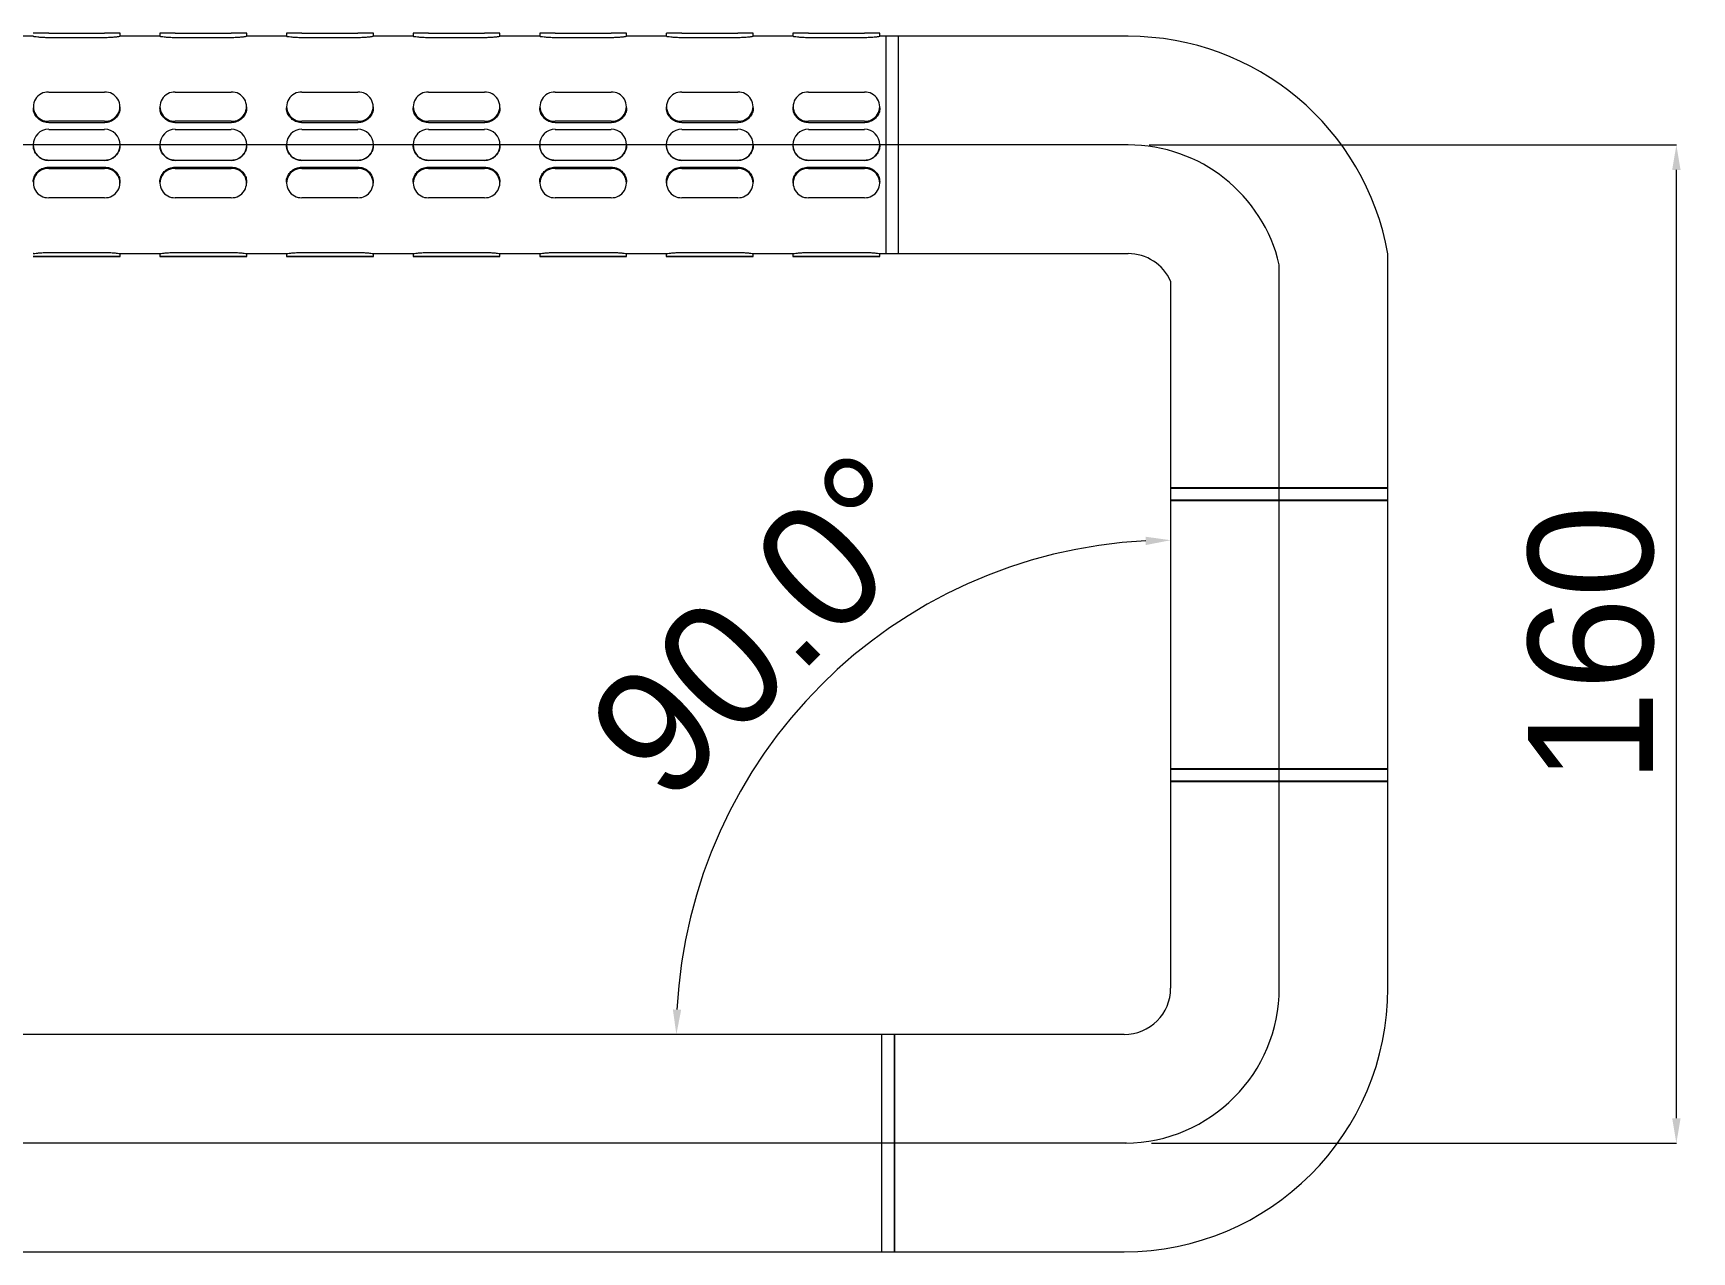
# Model space of a CAD drawing. Extents: x 0 to 2170, y 0 to 1590.
# Drawn here: x 572.6 to 838.5, y 684.1 to 879.4 of the extents above; entities that cross this region are included whole.
import ezdxf

# ---------------------------------------------------------------- set-up
doc = ezdxf.new("R2010")
doc.units = 0
doc.header["$LTSCALE"] = 10
doc.header["$MEASUREMENT"] = 0
doc.header["$PDMODE"] = 3
doc.header["$PDSIZE"] = -10
for name, pattern in [('CENTERX2', [20.32, 12.7, -2.54, 2.54, -2.54]), ('SLD-中心线', [34.29, 30.48, -1.27, 1.27, -1.27]), ('SLD-实线', [0])]:
    doc.linetypes.add(name, pattern=pattern)
doc.layers.get('0').update_dxf_attribs({"linetype": 'CONTINUOUS'})
doc.layers.get('DEFPOINTS').update_dxf_attribs({"linetype": 'CONTINUOUS'})
doc.layers.add('10', color=7, linetype='CONTINUOUS')
doc.layers.add('中心线层', color=1, linetype='CENTERX2', lineweight=25)
doc.styles.add('Daelim Dimension', font='')
doc.styles.get('Daelim Dimension').set_extended_font_data('나눔고딕')
doc.dimstyles.new('DEFAULT', dxfattribs={"dimscale": 2, "dimtxt": 2, "dimasz": 2, "dimexe": 0, "dimexo": 2, "dimgap": 1, "dimtad": 1, "dimdec": 0, "dimzin": 9, "dimdsep": 46, "dimtxsty": 'Daelim Dimension', "dimcen": 0.5, "dimclrd": 5, "dimclre": 5, "dimclrt": 256, "dimadec": 1, "dimazin": 0, "dimtfac": 1, "dimtdec": 0, "dimtix": 1, "dimtmove": 0, "dimatfit": 3, "dimfxl": 1, "dimtolj": 1, "dimtzin": 1, "dimlwd": 9, "dimlwe": 9, "dimarcsym": 0})

# ---------------------------------------------------------------- blocks, each defined once
blk = doc.blocks.new('*D6')
at = {"layer": '10', "color": 5, "lineweight": 9, "transparency": 16777216}
for p, q in [((751.47, 861.52), (835.99, 861.52)), ((835.99, 705.52), (835.99, 857.52)), ((751.84, 701.52), (835.99, 701.52))]:
    blk.add_line(p, q, dxfattribs=at)
at = {"layer": '10', "color": 5, "transparency": 16777216}
for points in [[(835.32, 857.52), (836.66, 857.52), (835.99, 861.52)], [(835.32, 705.52), (836.66, 705.52), (835.99, 701.52)]]:
    blk.add_solid(points, dxfattribs=at)
at = {"layer": 'DEFPOINTS', "color": 0, "transparency": 16777216}
for p in [(747.47, 861.52), (835.99, 861.52), (747.84, 701.52)]:
    blk.add_point(p, dxfattribs=at)
at = {"layer": '10', "color": 7, "transparency": 16777216, "insert": (812.22, 781.52), "char_height": 20, "attachment_point": 2, "rotation": 90, "style": 'Daelim Dimension'}
blk.add_mtext('\\A1;{160}', dxfattribs=at)
blk = doc.blocks.new('*D9')
at = {"layer": '10', "color": 5, "lineweight": 9, "transparency": 16777216}
blk.add_arc((754.93, 718.93), 79.23, 92.893, 177.107, dxfattribs=at)
at = {"layer": '10', "color": 5, "transparency": 16777216}
for points in [[(750.91, 798.72), (750.95, 797.39), (754.93, 798.16)], [(676.47, 722.91), (675.14, 722.95), (675.7, 718.93)]]:
    blk.add_solid(points, dxfattribs=at)
at = {"layer": 'DEFPOINTS', "color": 0, "transparency": 16777216}
for p in [(754.93, 839.7), (715.32, 787.54), (754.93, 726.39), (347.48, 718.93), (708.66, 718.93)]:
    blk.add_point(p, dxfattribs=at)
at = {"layer": '10', "color": 7, "transparency": 16777216, "insert": (689.43, 784.43), "char_height": 20, "attachment_point": 5, "rotation": 45, "style": 'Daelim Dimension'}
blk.add_mtext('\\A1;90.0°', dxfattribs=at)

msp = doc.modelspace()

# ---------------------------------------------------------------- linework, layer by layer
at = {"color": 7, "linetype": 'SLD-实线', "lineweight": 15}
for p, q in [((572.63, 878.93), (566.2, 878.93)), ((575.09, 879.43), (584.05, 879.43)), ((575.09, 878.75), (584.05, 878.75)), ((592.93, 878.93), (586.5, 878.93)), ((586.53, 878.93), (586.53, 879.43)), ((592.9, 879.43), (592.9, 878.93)), ((595.39, 879.43), (604.34, 879.43)), ((595.39, 878.75), (604.34, 878.75)), ((613.23, 878.93), (606.8, 878.93)), ((606.83, 878.93), (606.83, 879.43)), ((613.2, 879.43), (613.2, 878.93)), ((615.69, 879.43), (624.64, 879.43)), ((615.69, 878.75), (624.64, 878.75)), ((633.53, 878.93), (627.1, 878.93)), ((627.13, 878.93), (627.13, 879.43)), ((633.5, 879.43), (633.5, 878.93)), ((635.99, 879.43), (644.94, 879.43)), ((635.99, 878.75), (644.94, 878.75)), ((653.83, 878.93), (647.4, 878.93)), ((647.43, 878.93), (647.43, 879.43)), ((653.8, 879.43), (653.8, 878.93)), ((656.28, 879.43), (665.24, 879.43)), ((656.28, 878.75), (665.24, 878.75)), ((674.12, 878.93), (667.69, 878.93)), ((667.73, 878.93), (667.73, 879.43)), ((674.09, 879.43), (674.09, 878.93)), ((676.58, 879.43), (685.54, 879.43)), ((676.58, 878.75), (685.54, 878.75)), ((694.42, 878.93), (687.99, 878.93)), ((688.02, 878.93), (688.02, 879.43)), ((694.39, 879.43), (694.39, 878.93)), ((696.88, 879.43), (705.83, 879.43)), ((696.88, 878.75), (705.83, 878.75)), ((709.32, 878.93), (708.29, 878.93)), ((708.32, 878.93), (708.32, 879.43)), ((711.31, 878.93), (709.32, 878.93)), ((709.32, 844.11), (709.32, 878.93)), ((709.32, 857.01), (709.32, 878.93)), ((748.12, 878.93), (711.31, 878.93)), ((711.31, 857.01), (711.31, 878.93)), ((711.31, 844.11), (711.31, 878.93)), ((575.09, 869.99), (584.05, 869.99)), ((595.39, 869.99), (604.34, 869.99)), ((615.69, 869.99), (624.64, 869.99)), ((635.99, 869.99), (644.94, 869.99)), ((656.28, 869.99), (665.24, 869.99)), ((676.58, 869.99), (685.54, 869.99)), ((696.88, 869.99), (705.83, 869.99)), ((586.53, 867.48), (586.53, 867.65)), ((592.9, 867.65), (592.9, 867.48)), ((606.83, 867.48), (606.83, 867.65)), ((613.2, 867.65), (613.2, 867.48)), ((627.13, 867.48), (627.13, 867.65)), ((633.5, 867.65), (633.5, 867.48)), ((647.43, 867.48), (647.43, 867.65)), ((653.8, 867.65), (653.8, 867.48)), ((667.73, 867.48), (667.73, 867.65)), ((674.09, 867.65), (674.09, 867.48)), ((688.02, 867.48), (688.02, 867.65)), ((694.39, 867.65), (694.39, 867.48)), ((708.32, 867.48), (708.32, 867.65)), ((584.05, 865.31), (575.09, 865.31)), ((584.05, 865.08), (575.09, 865.08)), ((604.34, 865.31), (595.39, 865.31)), ((604.34, 865.08), (595.39, 865.08)), ((624.64, 865.31), (615.69, 865.31)), ((624.64, 865.08), (615.69, 865.08)), ((644.94, 865.31), (635.99, 865.31)), ((644.94, 865.08), (635.99, 865.08)), ((665.24, 865.31), (656.28, 865.31)), ((665.24, 865.08), (656.28, 865.08)), ((685.54, 865.31), (676.58, 865.31)), ((685.54, 865.08), (676.58, 865.08)), ((705.83, 865.31), (696.88, 865.31)), ((705.83, 865.08), (696.88, 865.08)), ((575.09, 864.01), (584.05, 864.01)), ((586.53, 861.53), (586.53, 861.53)), ((592.9, 861.53), (592.9, 861.53)), ((595.39, 864.01), (604.34, 864.01)), ((606.83, 861.53), (606.83, 861.53)), ((613.2, 861.53), (613.2, 861.53)), ((615.69, 864.01), (624.64, 864.01)), ((627.13, 861.53), (627.13, 861.53)), ((633.5, 861.53), (633.5, 861.53)), ((635.99, 864.01), (644.94, 864.01)), ((647.43, 861.53), (647.43, 861.53)), ((653.8, 861.53), (653.8, 861.53)), ((656.28, 864.01), (665.24, 864.01)), ((667.73, 861.53), (667.73, 861.53)), ((674.09, 861.53), (674.09, 861.53)), ((676.58, 864.01), (685.54, 864.01)), ((688.02, 861.53), (688.02, 861.53)), ((694.39, 861.53), (694.39, 861.53)), ((696.88, 864.01), (705.83, 864.01)), ((708.32, 861.53), (708.32, 861.53)), ((584.05, 859.04), (575.09, 859.04)), ((584.05, 859.04), (575.09, 859.04)), ((604.34, 859.04), (595.39, 859.04)), ((604.34, 859.04), (595.39, 859.04)), ((624.64, 859.04), (615.69, 859.04)), ((624.64, 859.04), (615.69, 859.04)), ((644.94, 859.04), (635.99, 859.04)), ((644.94, 859.04), (635.99, 859.04)), ((665.24, 859.04), (656.28, 859.04)), ((665.24, 859.04), (656.28, 859.04)), ((685.54, 859.04), (676.58, 859.04)), ((685.54, 859.04), (676.58, 859.04)), ((705.83, 859.04), (696.88, 859.04)), ((705.83, 859.04), (696.88, 859.04)), ((575.09, 857.97), (584.05, 857.97)), ((575.09, 857.74), (584.05, 857.74)), ((595.39, 857.97), (604.34, 857.97)), ((595.39, 857.74), (604.34, 857.74)), ((615.69, 857.97), (624.64, 857.97)), ((615.69, 857.74), (624.64, 857.74)), ((635.99, 857.97), (644.94, 857.97)), ((635.99, 857.74), (644.94, 857.74)), ((656.28, 857.97), (665.24, 857.97)), ((656.28, 857.74), (665.24, 857.74)), ((676.58, 857.97), (685.54, 857.97)), ((676.58, 857.74), (685.54, 857.74)), ((696.88, 857.97), (705.83, 857.97)), ((696.88, 857.74), (705.83, 857.74)), ((709.32, 844.11), (709.32, 857.01)), ((711.31, 844.11), (711.31, 857.01)), ((586.53, 855.4), (586.53, 855.57)), ((592.9, 855.57), (592.9, 855.4)), ((606.83, 855.4), (606.83, 855.57)), ((613.2, 855.57), (613.2, 855.4)), ((627.13, 855.4), (627.13, 855.57)), ((633.5, 855.57), (633.5, 855.4)), ((647.43, 855.4), (647.43, 855.57)), ((653.8, 855.57), (653.8, 855.4)), ((667.73, 855.4), (667.73, 855.57)), ((674.09, 855.57), (674.09, 855.4)), ((688.02, 855.4), (688.02, 855.57)), ((694.39, 855.57), (694.39, 855.4)), ((708.32, 855.4), (708.32, 855.57)), ((584.05, 853.06), (575.09, 853.06)), ((604.34, 853.06), (595.39, 853.06)), ((624.64, 853.06), (615.69, 853.06)), ((644.94, 853.06), (635.99, 853.06)), ((665.24, 853.06), (656.28, 853.06)), ((685.54, 853.06), (676.58, 853.06)), ((705.83, 853.06), (696.88, 853.06)), ((575.09, 844.29), (584.05, 844.29)), ((584.05, 843.61), (575.09, 843.61)), ((575.09, 843.61), (584.05, 843.61)), ((586.53, 844.11), (592.9, 844.11)), ((586.53, 843.61), (586.53, 844.11)), ((592.9, 844.11), (592.9, 843.61)), ((595.39, 844.29), (604.34, 844.29)), ((604.34, 843.61), (595.39, 843.61)), ((595.39, 843.61), (604.34, 843.61)), ((606.83, 844.11), (613.2, 844.11)), ((606.83, 843.61), (606.83, 844.11)), ((613.2, 844.11), (613.2, 843.61)), ((615.69, 844.29), (624.64, 844.29)), ((615.69, 843.61), (624.64, 843.61)), ((624.64, 843.61), (615.69, 843.61)), ((627.13, 844.11), (633.5, 844.11)), ((627.13, 843.61), (627.13, 844.11)), ((633.5, 844.11), (633.5, 843.61)), ((635.99, 844.29), (644.94, 844.29)), ((644.94, 843.61), (635.99, 843.61)), ((635.99, 843.61), (644.94, 843.61)), ((647.43, 844.11), (653.8, 844.11)), ((647.43, 843.61), (647.43, 844.11)), ((653.8, 844.11), (653.8, 843.61)), ((656.28, 844.29), (665.24, 844.29)), ((656.28, 843.61), (665.24, 843.61)), ((665.24, 843.61), (656.28, 843.61)), ((667.73, 844.11), (674.09, 844.11)), ((667.73, 843.61), (667.73, 844.11)), ((674.09, 844.11), (674.09, 843.61)), ((676.58, 844.29), (685.54, 844.29)), ((676.58, 843.61), (685.54, 843.61)), ((685.54, 843.61), (676.58, 843.61)), ((688.02, 844.11), (694.39, 844.11)), ((688.02, 843.61), (688.02, 844.11)), ((694.39, 844.11), (694.39, 843.61)), ((696.88, 844.29), (705.83, 844.29)), ((705.83, 843.61), (696.88, 843.61)), ((696.88, 843.61), (705.83, 843.61)), ((708.32, 844.11), (709.32, 844.11)), ((708.32, 843.61), (708.32, 844.11)), ((709.32, 844.11), (711.31, 844.11)), ((711.31, 844.11), (748.12, 844.11)), ((789.76, 726.39), (789.76, 844.05)), ((754.93, 839.7), (754.93, 726.39)), ((708.66, 718.93), (347.48, 718.93)), ((710.65, 718.93), (708.66, 718.93)), ((708.66, 698.45), (708.66, 718.93)), ((708.66, 684.11), (708.66, 718.93)), ((747.47, 718.93), (710.65, 718.93)), ((710.65, 684.11), (710.65, 718.93)), ((710.65, 718.93), (710.65, 684.11)), ((708.66, 684.11), (708.66, 698.45)), ((347.48, 684.11), (708.66, 684.11)), ((708.66, 684.11), (710.65, 684.11)), ((710.65, 684.11), (747.47, 684.11))]:
    msp.add_line(p, q, dxfattribs=at)
for p, q in [((754.93, 806.55), (789.76, 806.55)), ((754.93, 804.56), (789.76, 804.56)), ((754.93, 761.54), (789.76, 761.54)), ((754.93, 759.55), (789.76, 759.55))]:
    msp.add_line(p, q)
at = {"color": 7, "linetype": 'SLD-实线', "lineweight": 15, "flags": 128}
for points in [[(575.09, 843.61), (574.14, 843.61), (573.33, 843.61), (572.79, 843.61), (572.6, 843.61), (572.79, 843.61), (573.33, 843.61), (574.14, 843.61), (575.09, 843.61)], [(584.05, 843.61), (585, 843.61), (585.81, 843.61), (586.34, 843.61), (586.53, 843.61), (586.34, 843.61), (585.81, 843.61), (585, 843.61), (584.05, 843.61)], [(595.39, 843.61), (594.44, 843.61), (593.63, 843.61), (593.09, 843.61), (592.9, 843.61), (593.09, 843.61), (593.63, 843.61), (594.44, 843.61), (595.39, 843.61)], [(604.34, 843.61), (605.3, 843.61), (606.1, 843.61), (606.64, 843.61), (606.83, 843.61), (606.64, 843.61), (606.1, 843.61), (605.3, 843.61), (604.34, 843.61)], [(615.69, 843.61), (614.74, 843.61), (613.93, 843.61), (613.39, 843.61), (613.2, 843.61), (613.39, 843.61), (613.93, 843.61), (614.74, 843.61), (615.69, 843.61)], [(624.64, 843.61), (625.59, 843.61), (626.4, 843.61), (626.94, 843.61), (627.13, 843.61), (626.94, 843.61), (626.4, 843.61), (625.59, 843.61), (624.64, 843.61)], [(635.99, 843.61), (635.03, 843.61), (634.23, 843.61), (633.69, 843.61), (633.5, 843.61), (633.69, 843.61), (634.23, 843.61), (635.03, 843.61), (635.99, 843.61)], [(644.94, 843.61), (645.89, 843.61), (646.7, 843.61), (647.24, 843.61), (647.43, 843.61), (647.24, 843.61), (646.7, 843.61), (645.89, 843.61), (644.94, 843.61)], [(656.28, 843.61), (655.33, 843.61), (654.52, 843.61), (653.99, 843.61), (653.8, 843.61), (653.99, 843.61), (654.52, 843.61), (655.33, 843.61), (656.28, 843.61)], [(665.24, 843.61), (666.19, 843.61), (667, 843.61), (667.54, 843.61), (667.73, 843.61), (667.54, 843.61), (667, 843.61), (666.19, 843.61), (665.24, 843.61)], [(676.58, 843.61), (675.63, 843.61), (674.82, 843.61), (674.28, 843.61), (674.09, 843.61), (674.28, 843.61), (674.82, 843.61), (675.63, 843.61), (676.58, 843.61)], [(685.54, 843.61), (686.49, 843.61), (687.3, 843.61), (687.83, 843.61), (688.02, 843.61), (687.83, 843.61), (687.3, 843.61), (686.49, 843.61), (685.54, 843.61)], [(696.88, 843.61), (695.93, 843.61), (695.12, 843.61), (694.58, 843.61), (694.39, 843.61), (694.58, 843.61), (695.12, 843.61), (695.93, 843.61), (696.88, 843.61)], [(705.83, 843.61), (706.79, 843.61), (707.59, 843.61), (708.13, 843.61), (708.32, 843.61), (708.13, 843.61), (707.59, 843.61), (706.79, 843.61), (705.83, 843.61)]]:
    msp.add_lwpolyline(points, dxfattribs=at)
at = {"color": 7, "linetype": 'SLD-实线', "lineweight": 15}
for centre, radius, start, end in [((574.46, -347.06), 1226.49, 89.97058, 90.08679), ((584.68, -347.02), 1226.45, 89.91321, 90.02942), ((594.76, -347.05), 1226.48, 89.97058, 90.08679), ((604.97, -347.05), 1226.48, 89.91321, 90.02942), ((615.06, -347.04), 1226.47, 89.97058, 90.08679), ((625.27, -347.04), 1226.47, 89.91321, 90.02942), ((635.36, -347.03), 1226.46, 89.97058, 90.08679), ((645.57, -347.04), 1226.47, 89.91321, 90.02942), ((655.65, -347.04), 1226.47, 89.97058, 90.08679), ((665.87, -347.04), 1226.47, 89.91321, 90.02942), ((675.95, -347.04), 1226.47, 89.97058, 90.08679), ((686.17, -347.05), 1226.47, 89.91321, 90.02942), ((696.25, -347.05), 1226.47, 89.97058, 90.08679), ((706.46, -347.04), 1226.47, 89.91321, 90.02942), ((748.12, 836.64), 42.29, 10.0916, 90), ((574.97, 867.65), 2.34, 87.1238, 272.8762), ((584.16, 867.65), 2.34, 267.1239, 92.8761), ((595.27, 867.65), 2.34, 87.1238, 272.8762), ((604.46, 867.65), 2.34, 267.1238, 92.8762), ((615.57, 867.65), 2.34, 87.124, 272.876), ((624.76, 867.65), 2.34, 267.1239, 92.8761), ((635.87, 867.65), 2.34, 87.1239, 272.8761), ((645.06, 867.65), 2.34, 267.124, 92.876), ((656.17, 867.65), 2.34, 87.1239, 272.8761), ((665.36, 867.65), 2.34, 267.1238, 92.8762), ((676.46, 867.65), 2.34, 87.1238, 272.8762), ((685.65, 867.65), 2.34, 267.1239, 92.8761), ((696.76, 867.65), 2.34, 87.1239, 272.8761), ((705.95, 867.65), 2.34, 267.1239, 92.8761), ((575.09, 861.53), 2.49, 90.0002, 269.9998), ((584.05, 861.53), 2.49, 270.0003, 89.9997), ((595.39, 861.53), 2.49, 90.0003, 269.9997), ((604.34, 861.53), 2.49, 270.0003, 89.9997), ((615.69, 861.53), 2.49, 90.0004, 269.9996), ((624.64, 861.53), 2.49, 270.0003, 89.9997), ((635.99, 861.53), 2.49, 90.0003, 269.9997), ((644.94, 861.53), 2.49, 270.0004, 89.9996), ((656.28, 861.53), 2.49, 90.0004, 269.9996), ((665.24, 861.53), 2.49, 270.0003, 89.9997), ((676.58, 861.53), 2.49, 90.0003, 269.9997), ((685.54, 861.53), 2.49, 270.0003, 89.9997), ((696.88, 861.53), 2.49, 90.0003, 269.9997), ((705.83, 861.53), 2.49, 270.0003, 89.9997), ((574.97, 855.4), 2.34, 87.1407, 272.8593), ((584.16, 855.4), 2.34, 267.1408, 92.8592), ((595.27, 855.4), 2.34, 87.1408, 272.8592), ((604.46, 855.4), 2.34, 267.1408, 92.8592), ((615.57, 855.4), 2.34, 87.1409, 272.8591), ((624.76, 855.4), 2.34, 267.1408, 92.8592), ((635.87, 855.4), 2.34, 87.1408, 272.8592), ((645.06, 855.4), 2.34, 267.1409, 92.8591), ((656.17, 855.4), 2.34, 87.1409, 272.8591), ((665.36, 855.4), 2.34, 267.1408, 92.8592), ((676.46, 855.4), 2.34, 87.1408, 272.8592), ((685.65, 855.4), 2.34, 267.1408, 92.8592), ((696.76, 855.4), 2.34, 87.1408, 272.8592), ((705.95, 855.4), 2.34, 267.1408, 92.8592), ((748.12, 836.64), 7.46, 24.1706, 90), ((747.47, 726.39), 7.46, 270, 0), ((747.47, 726.39), 42.29, 270, 0)]:
    msp.add_arc(centre, radius, start, end, dxfattribs=at)
for points, knots in [([(572.63, 878.93), (572.63, 878.93), (572.59, 878.93), (572.82, 878.9), (573.29, 878.84), (573.98, 878.78), (574.62, 878.76), (575, 878.75), (575.09, 878.75)], [0, 0, 0, 0, 0.068797, 0.28164, 0.495233, 0.710724, 0.926341, 1, 1, 1, 1]), ([(584.05, 878.75), (584.32, 878.76), (584.88, 878.77), (585.62, 878.82), (586.18, 878.88), (586.5, 878.93), (586.5, 878.93), (586.5, 878.93)], [0, 0, 0, 0, 0.213832, 0.427607, 0.64276, 0.85883, 1, 1, 1, 1]), ([(592.93, 878.93), (592.92, 878.93), (592.89, 878.93), (593.12, 878.9), (593.59, 878.84), (594.28, 878.78), (594.92, 878.76), (595.29, 878.75), (595.39, 878.75)], [0, 0, 0, 0, 0.068797, 0.281639, 0.495233, 0.710726, 0.926341, 1, 1, 1, 1]), ([(604.34, 878.75), (604.62, 878.76), (605.18, 878.77), (605.92, 878.82), (606.48, 878.88), (606.8, 878.93), (606.8, 878.93), (606.8, 878.93)], [0, 0, 0, 0, 0.21383, 0.427607, 0.64276, 0.85883, 1, 1, 1, 1]), ([(613.23, 878.93), (613.22, 878.93), (613.19, 878.93), (613.41, 878.9), (613.88, 878.84), (614.58, 878.78), (615.22, 878.76), (615.59, 878.75), (615.69, 878.75)], [0, 0, 0, 0, 0.068797, 0.28164, 0.495234, 0.710727, 0.926343, 1, 1, 1, 1]), ([(624.64, 878.75), (624.92, 878.76), (625.48, 878.77), (626.22, 878.82), (626.78, 878.88), (627.1, 878.93), (627.1, 878.93), (627.1, 878.93)], [0, 0, 0, 0, 0.21383, 0.427607, 0.64276, 0.85883, 1, 1, 1, 1]), ([(633.53, 878.93), (633.52, 878.93), (633.49, 878.93), (633.71, 878.9), (634.18, 878.84), (634.88, 878.78), (635.52, 878.76), (635.89, 878.75), (635.99, 878.75)], [0, 0, 0, 0, 0.068797, 0.28164, 0.495234, 0.710727, 0.926341, 1, 1, 1, 1]), ([(644.94, 878.75), (645.22, 878.76), (645.77, 878.77), (646.52, 878.82), (647.08, 878.88), (647.4, 878.93), (647.4, 878.93), (647.4, 878.93)], [0, 0, 0, 0, 0.21383, 0.427607, 0.642759, 0.85883, 1, 1, 1, 1]), ([(653.83, 878.93), (653.82, 878.93), (653.78, 878.93), (654.01, 878.9), (654.48, 878.84), (655.17, 878.78), (655.81, 878.76), (656.19, 878.75), (656.28, 878.75)], [0, 0, 0, 0, 0.068797, 0.28164, 0.495234, 0.710727, 0.926342, 1, 1, 1, 1]), ([(665.24, 878.75), (665.52, 878.76), (666.07, 878.77), (666.82, 878.82), (667.37, 878.88), (667.69, 878.93), (667.69, 878.93), (667.69, 878.93)], [0, 0, 0, 0, 0.213831, 0.427607, 0.64276, 0.858831, 1, 1, 1, 1]), ([(674.12, 878.93), (674.12, 878.93), (674.08, 878.93), (674.31, 878.9), (674.78, 878.84), (675.47, 878.78), (676.11, 878.76), (676.49, 878.75), (676.58, 878.75)], [0, 0, 0, 0, 0.068797, 0.281639, 0.495233, 0.710726, 0.926341, 1, 1, 1, 1]), ([(685.54, 878.75), (685.81, 878.76), (686.37, 878.77), (687.11, 878.82), (687.67, 878.88), (687.99, 878.93), (687.99, 878.93), (687.99, 878.93)], [0, 0, 0, 0, 0.21383, 0.427607, 0.64276, 0.858831, 1, 1, 1, 1]), ([(694.42, 878.93), (694.41, 878.93), (694.38, 878.93), (694.61, 878.9), (695.08, 878.84), (695.77, 878.78), (696.41, 878.76), (696.78, 878.75), (696.88, 878.75)], [0, 0, 0, 0, 0.068797, 0.281639, 0.495233, 0.710727, 0.926341, 1, 1, 1, 1]), ([(705.83, 878.75), (706.11, 878.76), (706.67, 878.77), (707.41, 878.82), (707.97, 878.88), (708.29, 878.93), (708.29, 878.93), (708.29, 878.93)], [0, 0, 0, 0, 0.21383, 0.427607, 0.64276, 0.85883, 1, 1, 1, 1]), ([(575.09, 865.08), (574.81, 865.11), (574.26, 865.16), (573.51, 865.58), (572.96, 866.19), (572.64, 866.86), (572.64, 867.31), (572.64, 867.48)], [0, 0, 0, 0, 0.213248, 0.426444, 0.641007, 0.85649, 1, 1, 1, 1]), ([(586.5, 867.48), (586.51, 867.39), (586.55, 867.05), (586.32, 866.44), (585.85, 865.78), (585.16, 865.29), (584.52, 865.1), (584.14, 865.09), (584.05, 865.08)], [0, 0, 0, 0, 0.070499, 0.282948, 0.496153, 0.711256, 0.926475, 1, 1, 1, 1]), ([(595.39, 865.08), (595.11, 865.11), (594.56, 865.16), (593.81, 865.58), (593.25, 866.19), (592.93, 866.86), (592.93, 867.31), (592.93, 867.48)], [0, 0, 0, 0, 0.213249, 0.426442, 0.641008, 0.856489, 1, 1, 1, 1]), ([(606.8, 867.48), (606.81, 867.39), (606.84, 867.05), (606.62, 866.44), (606.15, 865.78), (605.46, 865.29), (604.82, 865.1), (604.44, 865.09), (604.34, 865.08)], [0, 0, 0, 0, 0.070499, 0.282947, 0.496153, 0.711256, 0.926475, 1, 1, 1, 1]), ([(615.69, 865.08), (615.41, 865.11), (614.85, 865.16), (614.11, 865.58), (613.55, 866.19), (613.23, 866.86), (613.23, 867.31), (613.23, 867.48)], [0, 0, 0, 0, 0.213247, 0.426442, 0.641007, 0.856489, 1, 1, 1, 1]), ([(627.1, 867.48), (627.11, 867.39), (627.14, 867.05), (626.92, 866.44), (626.45, 865.78), (625.75, 865.29), (625.11, 865.1), (624.74, 865.09), (624.64, 865.08)], [0, 0, 0, 0, 0.070499, 0.282948, 0.496154, 0.711256, 0.926477, 1, 1, 1, 1]), ([(635.99, 865.08), (635.71, 865.11), (635.15, 865.16), (634.41, 865.58), (633.85, 866.19), (633.53, 866.86), (633.53, 867.31), (633.53, 867.48)], [0, 0, 0, 0, 0.213247, 0.426442, 0.641008, 0.856489, 1, 1, 1, 1]), ([(647.4, 867.48), (647.41, 867.39), (647.44, 867.05), (647.22, 866.44), (646.74, 865.78), (646.05, 865.29), (645.41, 865.1), (645.04, 865.09), (644.94, 865.08)], [0, 0, 0, 0, 0.070499, 0.282948, 0.496154, 0.711256, 0.926477, 1, 1, 1, 1]), ([(656.28, 865.08), (656.01, 865.11), (655.45, 865.16), (654.71, 865.58), (654.15, 866.19), (653.83, 866.86), (653.83, 867.31), (653.83, 867.48)], [0, 0, 0, 0, 0.213247, 0.426442, 0.641007, 0.856489, 1, 1, 1, 1]), ([(667.7, 867.48), (667.7, 867.39), (667.74, 867.05), (667.51, 866.44), (667.04, 865.78), (666.35, 865.29), (665.71, 865.1), (665.33, 865.09), (665.24, 865.08)], [0, 0, 0, 0, 0.070499, 0.282947, 0.496153, 0.711255, 0.926475, 1, 1, 1, 1]), ([(676.58, 865.08), (676.3, 865.11), (675.75, 865.16), (675, 865.58), (674.45, 866.19), (674.13, 866.86), (674.13, 867.31), (674.13, 867.48)], [0, 0, 0, 0, 0.213248, 0.426442, 0.641008, 0.856489, 1, 1, 1, 1]), ([(687.99, 867.48), (688, 867.39), (688.04, 867.05), (687.81, 866.44), (687.34, 865.78), (686.65, 865.29), (686.01, 865.1), (685.63, 865.09), (685.54, 865.08)], [0, 0, 0, 0, 0.070499, 0.282947, 0.496153, 0.711256, 0.926476, 1, 1, 1, 1]), ([(696.88, 865.08), (696.6, 865.11), (696.05, 865.16), (695.3, 865.58), (694.74, 866.19), (694.42, 866.86), (694.42, 867.31), (694.42, 867.48)], [0, 0, 0, 0, 0.213247, 0.426442, 0.641008, 0.856489, 1, 1, 1, 1]), ([(708.29, 867.48), (708.3, 867.39), (708.33, 867.05), (708.11, 866.44), (707.64, 865.78), (706.95, 865.29), (706.31, 865.1), (705.93, 865.09), (705.83, 865.08)], [0, 0, 0, 0, 0.070499, 0.282948, 0.496153, 0.711256, 0.926476, 1, 1, 1, 1]), ([(575.09, 859.04), (574.81, 859.07), (574.26, 859.12), (573.51, 859.54), (572.96, 860.17), (572.64, 860.87), (572.64, 861.34), (572.64, 861.53)], [0, 0, 0, 0, 0.213249, 0.426443, 0.641007, 0.85649, 1, 1, 1, 1]), ([(586.5, 861.52), (586.51, 861.43), (586.55, 861.07), (586.32, 860.43), (585.85, 859.74), (585.16, 859.25), (584.52, 859.06), (584.14, 859.04), (584.05, 859.04)], [0, 0, 0, 0, 0.070496, 0.282947, 0.496156, 0.711257, 0.926475, 1, 1, 1, 1]), ([(595.39, 859.04), (595.11, 859.07), (594.56, 859.12), (593.81, 859.54), (593.25, 860.17), (592.93, 860.87), (592.93, 861.34), (592.93, 861.53)], [0, 0, 0, 0, 0.21325, 0.426441, 0.641008, 0.85649, 1, 1, 1, 1]), ([(606.8, 861.52), (606.81, 861.43), (606.84, 861.07), (606.62, 860.43), (606.15, 859.74), (605.46, 859.25), (604.82, 859.06), (604.44, 859.04), (604.34, 859.04)], [0, 0, 0, 0, 0.070495, 0.282946, 0.496155, 0.711257, 0.926475, 1, 1, 1, 1]), ([(615.69, 859.04), (615.41, 859.07), (614.85, 859.12), (614.11, 859.54), (613.55, 860.17), (613.23, 860.87), (613.23, 861.34), (613.23, 861.53)], [0, 0, 0, 0, 0.213248, 0.426441, 0.641007, 0.85649, 1, 1, 1, 1]), ([(627.1, 861.52), (627.11, 861.43), (627.14, 861.07), (626.92, 860.43), (626.45, 859.74), (625.75, 859.25), (625.11, 859.06), (624.74, 859.04), (624.64, 859.04)], [0, 0, 0, 0, 0.070495, 0.282947, 0.496156, 0.711257, 0.926477, 1, 1, 1, 1]), ([(635.99, 859.04), (635.71, 859.07), (635.15, 859.12), (634.41, 859.54), (633.85, 860.17), (633.53, 860.87), (633.53, 861.34), (633.53, 861.53)], [0, 0, 0, 0, 0.213248, 0.426441, 0.641008, 0.85649, 1, 1, 1, 1]), ([(647.4, 861.52), (647.41, 861.43), (647.44, 861.07), (647.22, 860.43), (646.74, 859.74), (646.05, 859.25), (645.41, 859.06), (645.04, 859.04), (644.94, 859.04)], [0, 0, 0, 0, 0.070495, 0.282947, 0.496156, 0.711257, 0.926477, 1, 1, 1, 1]), ([(656.28, 859.04), (656.01, 859.07), (655.45, 859.12), (654.71, 859.54), (654.15, 860.17), (653.83, 860.87), (653.83, 861.34), (653.83, 861.53)], [0, 0, 0, 0, 0.213248, 0.426441, 0.641007, 0.85649, 1, 1, 1, 1]), ([(667.7, 861.52), (667.7, 861.43), (667.74, 861.07), (667.51, 860.43), (667.04, 859.74), (666.35, 859.25), (665.71, 859.06), (665.33, 859.04), (665.24, 859.04)], [0, 0, 0, 0, 0.070495, 0.282946, 0.496156, 0.711256, 0.926475, 1, 1, 1, 1]), ([(676.58, 859.04), (676.3, 859.07), (675.75, 859.12), (675, 859.54), (674.45, 860.17), (674.13, 860.87), (674.13, 861.34), (674.13, 861.53)], [0, 0, 0, 0, 0.213249, 0.426441, 0.641008, 0.85649, 1, 1, 1, 1]), ([(687.99, 861.52), (688, 861.43), (688.04, 861.07), (687.81, 860.43), (687.34, 859.74), (686.65, 859.25), (686.01, 859.06), (685.63, 859.04), (685.54, 859.04)], [0, 0, 0, 0, 0.070495, 0.282946, 0.496156, 0.711256, 0.926476, 1, 1, 1, 1]), ([(696.88, 859.04), (696.6, 859.07), (696.05, 859.12), (695.3, 859.54), (694.74, 860.17), (694.42, 860.87), (694.42, 861.34), (694.42, 861.53)], [0, 0, 0, 0, 0.213248, 0.426441, 0.641008, 0.85649, 1, 1, 1, 1]), ([(708.29, 861.52), (708.3, 861.43), (708.33, 861.07), (708.11, 860.43), (707.64, 859.74), (706.95, 859.25), (706.31, 859.06), (705.93, 859.04), (705.83, 859.04)], [0, 0, 0, 0, 0.070495, 0.282947, 0.496156, 0.711256, 0.926476, 1, 1, 1, 1]), ([(572.64, 855.57), (572.63, 855.66), (572.59, 856), (572.82, 856.61), (573.29, 857.28), (573.98, 857.76), (574.62, 857.95), (575, 857.97), (575.09, 857.97)], [0, 0, 0, 0, 0.070497, 0.282951, 0.496155, 0.711252, 0.926475, 1, 1, 1, 1]), ([(584.05, 857.97), (584.32, 857.94), (584.88, 857.89), (585.62, 857.47), (586.18, 856.86), (586.5, 856.19), (586.5, 855.75), (586.5, 855.57)], [0, 0, 0, 0, 0.21325, 0.426443, 0.641008, 0.856492, 1, 1, 1, 1]), ([(592.93, 855.57), (592.92, 855.66), (592.89, 856), (593.12, 856.61), (593.59, 857.28), (594.28, 857.76), (594.92, 857.95), (595.29, 857.97), (595.39, 857.97)], [0, 0, 0, 0, 0.070497, 0.28295, 0.496155, 0.711253, 0.926475, 1, 1, 1, 1]), ([(604.34, 857.97), (604.62, 857.94), (605.18, 857.89), (605.92, 857.47), (606.48, 856.86), (606.8, 856.19), (606.8, 855.75), (606.8, 855.57)], [0, 0, 0, 0, 0.213249, 0.426443, 0.641008, 0.856492, 1, 1, 1, 1]), ([(613.23, 855.57), (613.22, 855.66), (613.19, 856), (613.41, 856.61), (613.88, 857.28), (614.58, 857.76), (615.22, 857.95), (615.59, 857.97), (615.69, 857.97)], [0, 0, 0, 0, 0.070497, 0.282951, 0.496156, 0.711255, 0.926477, 1, 1, 1, 1]), ([(624.64, 857.97), (624.92, 857.94), (625.48, 857.89), (626.22, 857.47), (626.78, 856.86), (627.1, 856.19), (627.1, 855.75), (627.1, 855.57)], [0, 0, 0, 0, 0.213249, 0.426443, 0.641008, 0.856492, 1, 1, 1, 1]), ([(633.53, 855.57), (633.52, 855.66), (633.49, 856), (633.71, 856.61), (634.18, 857.28), (634.88, 857.76), (635.52, 857.95), (635.89, 857.97), (635.99, 857.97)], [0, 0, 0, 0, 0.070497, 0.282951, 0.496156, 0.711255, 0.926475, 1, 1, 1, 1]), ([(644.94, 857.97), (645.22, 857.94), (645.77, 857.89), (646.52, 857.47), (647.08, 856.86), (647.4, 856.19), (647.4, 855.75), (647.4, 855.57)], [0, 0, 0, 0, 0.213249, 0.426444, 0.641007, 0.856492, 1, 1, 1, 1]), ([(653.83, 855.57), (653.82, 855.66), (653.78, 856), (654.01, 856.61), (654.48, 857.28), (655.17, 857.76), (655.81, 857.95), (656.19, 857.97), (656.28, 857.97)], [0, 0, 0, 0, 0.070497, 0.282951, 0.496156, 0.711255, 0.926476, 1, 1, 1, 1]), ([(665.24, 857.97), (665.52, 857.94), (666.07, 857.89), (666.82, 857.47), (667.37, 856.86), (667.7, 856.19), (667.7, 855.75), (667.7, 855.57)], [0, 0, 0, 0, 0.213249, 0.426444, 0.641008, 0.856492, 1, 1, 1, 1]), ([(674.13, 855.57), (674.12, 855.66), (674.08, 856), (674.31, 856.61), (674.78, 857.28), (675.47, 857.76), (676.11, 857.95), (676.49, 857.97), (676.58, 857.97)], [0, 0, 0, 0, 0.070497, 0.28295, 0.496156, 0.711254, 0.926475, 1, 1, 1, 1]), ([(685.54, 857.97), (685.81, 857.94), (686.37, 857.89), (687.11, 857.47), (687.67, 856.86), (687.99, 856.19), (687.99, 855.75), (687.99, 855.57)], [0, 0, 0, 0, 0.213249, 0.426444, 0.641008, 0.856492, 1, 1, 1, 1]), ([(694.42, 855.57), (694.41, 855.66), (694.38, 856), (694.61, 856.61), (695.08, 857.28), (695.77, 857.76), (696.41, 857.95), (696.78, 857.97), (696.88, 857.97)], [0, 0, 0, 0, 0.070497, 0.28295, 0.496156, 0.711254, 0.926476, 1, 1, 1, 1]), ([(705.83, 857.97), (706.11, 857.94), (706.67, 857.89), (707.41, 857.47), (707.97, 856.86), (708.29, 856.19), (708.29, 855.75), (708.29, 855.57)], [0, 0, 0, 0, 0.213249, 0.426443, 0.641008, 0.856492, 1, 1, 1, 1]), ([(572.64, 844.11), (572.63, 844.11), (572.59, 844.1), (572.82, 844.14), (573.29, 844.19), (573.98, 844.25), (574.62, 844.28), (575, 844.28), (575.09, 844.29)], [0, 0, 0, 0, 0.073017, 0.284894, 0.49752, 0.712035, 0.926675, 1, 1, 1, 1]), ([(584.05, 844.29), (584.32, 844.28), (584.88, 844.27), (585.62, 844.22), (586.18, 844.15), (586.5, 844.11), (586.5, 844.11), (586.5, 844.11)], [0, 0, 0, 0, 0.212862, 0.425667, 0.639845, 0.854935, 1, 1, 1, 1]), ([(592.93, 844.11), (592.92, 844.11), (592.89, 844.1), (593.11, 844.14), (593.59, 844.19), (594.28, 844.25), (594.92, 844.28), (595.29, 844.28), (595.39, 844.29)], [0, 0, 0, 0, 0.073017, 0.284894, 0.49752, 0.712037, 0.926675, 1, 1, 1, 1]), ([(604.34, 844.29), (604.62, 844.28), (605.18, 844.27), (605.92, 844.22), (606.48, 844.15), (606.8, 844.11), (606.8, 844.11), (606.8, 844.11)], [0, 0, 0, 0, 0.21286, 0.425667, 0.639845, 0.854935, 1, 1, 1, 1]), ([(613.23, 844.11), (613.22, 844.11), (613.19, 844.1), (613.41, 844.14), (613.88, 844.19), (614.58, 844.25), (615.22, 844.28), (615.59, 844.28), (615.69, 844.29)], [0, 0, 0, 0, 0.073017, 0.284895, 0.497521, 0.712038, 0.926676, 1, 1, 1, 1]), ([(624.64, 844.29), (624.92, 844.28), (625.48, 844.27), (626.22, 844.22), (626.78, 844.15), (627.1, 844.11), (627.1, 844.11), (627.1, 844.11)], [0, 0, 0, 0, 0.21286, 0.425667, 0.639845, 0.854935, 1, 1, 1, 1]), ([(633.53, 844.11), (633.52, 844.11), (633.49, 844.1), (633.71, 844.14), (634.18, 844.19), (634.88, 844.25), (635.52, 844.28), (635.89, 844.28), (635.99, 844.29)], [0, 0, 0, 0, 0.073017, 0.284894, 0.497522, 0.712038, 0.926675, 1, 1, 1, 1]), ([(644.94, 844.29), (645.22, 844.28), (645.77, 844.27), (646.52, 844.22), (647.08, 844.15), (647.4, 844.11), (647.4, 844.11), (647.4, 844.11)], [0, 0, 0, 0, 0.21286, 0.425667, 0.639844, 0.854935, 1, 1, 1, 1]), ([(653.83, 844.11), (653.82, 844.11), (653.78, 844.1), (654.01, 844.14), (654.48, 844.19), (655.17, 844.25), (655.81, 844.28), (656.19, 844.28), (656.28, 844.29)], [0, 0, 0, 0, 0.073017, 0.284895, 0.497521, 0.712038, 0.926675, 1, 1, 1, 1]), ([(665.24, 844.29), (665.52, 844.28), (666.07, 844.27), (666.82, 844.22), (667.37, 844.15), (667.7, 844.11), (667.7, 844.11), (667.7, 844.11)], [0, 0, 0, 0, 0.212861, 0.425668, 0.639844, 0.854935, 1, 1, 1, 1]), ([(674.13, 844.11), (674.12, 844.11), (674.08, 844.1), (674.31, 844.14), (674.78, 844.19), (675.47, 844.25), (676.11, 844.28), (676.49, 844.28), (676.58, 844.29)], [0, 0, 0, 0, 0.073017, 0.284894, 0.497521, 0.712037, 0.926675, 1, 1, 1, 1]), ([(685.54, 844.29), (685.81, 844.28), (686.37, 844.27), (687.11, 844.22), (687.67, 844.15), (687.99, 844.11), (687.99, 844.11), (687.99, 844.11)], [0, 0, 0, 0, 0.21286, 0.425667, 0.639845, 0.854935, 1, 1, 1, 1]), ([(694.42, 844.11), (694.41, 844.11), (694.38, 844.1), (694.6, 844.14), (695.08, 844.19), (695.77, 844.25), (696.41, 844.28), (696.78, 844.28), (696.88, 844.29)], [0, 0, 0, 0, 0.073017, 0.284894, 0.497521, 0.712038, 0.926675, 1, 1, 1, 1]), ([(705.83, 844.29), (706.11, 844.28), (706.67, 844.27), (707.41, 844.22), (707.97, 844.15), (708.29, 844.11), (708.29, 844.11), (708.29, 844.11)], [0, 0, 0, 0, 0.21286, 0.425667, 0.639844, 0.854935, 1, 1, 1, 1])]:
    msp.add_open_spline(points, degree=3, knots=knots, dxfattribs=at)
at = {"layer": '中心线层', "linetype": 'SLD-中心线', "lineweight": 0}
for p, q in [((748.12, 861.52), (170.29, 861.52)), ((772.34, 726.39), (772.34, 842.31)), ((747.84, 701.52), (170.29, 701.52))]:
    msp.add_line(p, q, dxfattribs=at)
for centre, radius, start, end in [((748.12, 836.64), 24.88, 13.1698, 90), ((747.47, 726.39), 24.87, 270.4908, 0)]:
    msp.add_arc(centre, radius, start, end, dxfattribs=at)

# ---------------------------------------------------------------- dimensions: what is measured, and where the dimension line sits
at = {"layer": '10'}
dim = msp.add_linear_dim(base=(835.99, 861.52), p1=(747.84, 701.52), p2=(747.47, 861.52), angle=90, text='{160}', dimstyle='DEFAULT', override={"dimtxt": 10, "dimclrd": 5, "dimclre": 5, "dimclrt": 7}, dxfattribs=at)
dim.commit()
dim.dimension.update_dxf_attribs({"geometry": '*D6', "text_midpoint": (835.99, 781.52), "dimtype": 128})
dim = msp.add_angular_dim_2l(base=(715.32, 787.54), line1=((754.93, 839.7), (754.93, 726.39)), line2=((708.66, 718.93), (347.48, 718.93)), dimstyle='DEFAULT', override={"dimtxt": 10, "dimclrt": 7}, dxfattribs=at)
dim.commit()
dim.dimension.update_dxf_attribs({"geometry": '*D9', "text_midpoint": (689.43, 784.43)})

doc.saveas('drawing.dxf')
